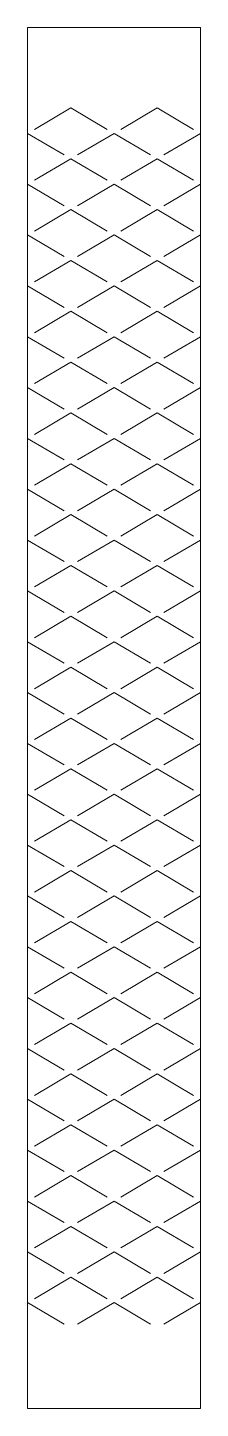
# Model space of a CAD drawing. Header units: metres. Extents: x 0 to 22, y 0 to 172.
import ezdxf

# ---------------------------------------------------------------- set-up
doc = ezdxf.new("R2010")
doc.units = ezdxf.units.M
doc.layers.add('TOP', color=1, linetype='Continuous', lineweight=0)

msp = doc.modelspace()

# ---------------------------------------------------------------- linework, layer by layer
at = {"layer": 'TOP'}
for p, q in [((0.84, 159.32), (5.38, 162)), ((5.38, 162), (9.93, 159.32)), ((11.61, 159.32), (16.16, 162)), ((16.16, 162), (20.7, 159.32)), ((0, 158.83), (4.54, 156.15)), ((6.23, 156.15), (10.77, 158.83)), ((10.77, 158.83), (15.31, 156.15)), ((17, 156.15), (21.54, 158.83)), ((0.84, 152.99), (5.38, 155.67)), ((5.38, 155.67), (9.93, 152.99)), ((11.61, 152.99), (16.16, 155.67)), ((16.16, 155.67), (20.7, 152.99)), ((0, 152.5), (4.54, 149.82)), ((6.23, 149.82), (10.77, 152.5)), ((10.77, 152.5), (15.31, 149.82)), ((17, 149.82), (21.54, 152.5)), ((0.84, 146.65), (5.38, 149.33)), ((5.38, 149.33), (9.93, 146.65)), ((11.61, 146.65), (16.16, 149.33)), ((16.16, 149.33), (20.7, 146.65)), ((0, 146.17), (4.54, 143.49)), ((6.23, 143.49), (10.77, 146.17)), ((10.77, 146.17), (15.31, 143.49)), ((17, 143.49), (21.54, 146.17)), ((0.84, 140.32), (5.38, 143)), ((5.38, 143), (9.93, 140.32)), ((11.61, 140.32), (16.16, 143)), ((16.16, 143), (20.7, 140.32)), ((0, 139.83), (4.54, 137.15)), ((6.23, 137.15), (10.77, 139.83)), ((10.77, 139.83), (15.31, 137.15)), ((17, 137.15), (21.54, 139.83)), ((0.84, 133.99), (5.38, 136.67)), ((5.38, 136.67), (9.93, 133.99)), ((11.61, 133.99), (16.16, 136.67)), ((16.16, 136.67), (20.7, 133.99)), ((0, 133.5), (4.54, 130.82)), ((6.23, 130.82), (10.77, 133.5)), ((10.77, 133.5), (15.31, 130.82)), ((17, 130.82), (21.54, 133.5)), ((0.84, 127.65), (5.38, 130.33)), ((5.38, 130.33), (9.93, 127.65)), ((11.61, 127.65), (16.16, 130.33)), ((16.16, 130.33), (20.7, 127.65)), ((0, 127.17), (4.54, 124.49)), ((6.23, 124.49), (10.77, 127.17)), ((10.77, 127.17), (15.31, 124.49)), ((17, 124.49), (21.54, 127.17)), ((0.84, 121.32), (5.38, 124)), ((5.38, 124), (9.93, 121.32)), ((11.61, 121.32), (16.16, 124)), ((16.16, 124), (20.7, 121.32)), ((0, 120.83), (4.54, 118.15)), ((6.23, 118.15), (10.77, 120.83)), ((10.77, 120.83), (15.31, 118.15)), ((17, 118.15), (21.54, 120.83)), ((0.84, 114.99), (5.38, 117.67)), ((5.38, 117.67), (9.93, 114.99)), ((11.61, 114.99), (16.16, 117.67)), ((16.16, 117.67), (20.7, 114.99)), ((0, 114.5), (4.54, 111.82)), ((6.23, 111.82), (10.77, 114.5)), ((10.77, 114.5), (15.31, 111.82)), ((17, 111.82), (21.54, 114.5)), ((0.84, 108.65), (5.38, 111.33)), ((5.38, 111.33), (9.93, 108.65)), ((11.61, 108.65), (16.16, 111.33)), ((16.16, 111.33), (20.7, 108.65)), ((0, 108.17), (4.54, 105.49)), ((6.23, 105.49), (10.77, 108.17)), ((10.77, 108.17), (15.31, 105.49)), ((17, 105.49), (21.54, 108.17)), ((0.84, 102.32), (5.38, 105)), ((5.38, 105), (9.93, 102.32)), ((11.61, 102.32), (16.16, 105)), ((16.16, 105), (20.7, 102.32)), ((0, 101.83), (4.54, 99.15)), ((6.23, 99.15), (10.77, 101.83)), ((10.77, 101.83), (15.31, 99.15)), ((17, 99.15), (21.54, 101.83)), ((0.84, 95.99), (5.38, 98.67)), ((5.38, 98.67), (9.93, 95.99)), ((11.61, 95.99), (16.16, 98.67)), ((16.16, 98.67), (20.7, 95.99)), ((0, 95.5), (4.54, 92.82)), ((6.23, 92.82), (10.77, 95.5)), ((10.77, 95.5), (15.31, 92.82)), ((17, 92.82), (21.54, 95.5)), ((0.84, 89.65), (5.38, 92.33)), ((5.38, 92.33), (9.93, 89.65)), ((11.61, 89.65), (16.16, 92.33)), ((16.16, 92.33), (20.7, 89.65)), ((0, 89.17), (4.54, 86.49)), ((6.23, 86.49), (10.77, 89.17)), ((10.77, 89.17), (15.31, 86.49)), ((17, 86.49), (21.54, 89.17)), ((0.84, 83.32), (5.38, 86)), ((5.38, 86), (9.93, 83.32)), ((11.61, 83.32), (16.16, 86)), ((16.16, 86), (20.7, 83.32)), ((0, 82.83), (4.54, 80.15)), ((6.23, 80.15), (10.77, 82.83)), ((10.77, 82.83), (15.31, 80.15)), ((17, 80.15), (21.54, 82.83)), ((0.84, 76.99), (5.38, 79.67)), ((5.38, 79.67), (9.93, 76.99)), ((11.61, 76.99), (16.16, 79.67)), ((16.16, 79.67), (20.7, 76.99)), ((0, 76.5), (4.54, 73.82)), ((6.23, 73.82), (10.77, 76.5)), ((10.77, 76.5), (15.31, 73.82)), ((17, 73.82), (21.54, 76.5)), ((0.84, 70.65), (5.38, 73.33)), ((5.38, 73.33), (9.93, 70.65)), ((11.61, 70.65), (16.16, 73.33)), ((16.16, 73.33), (20.7, 70.65)), ((0, 70.17), (4.54, 67.49)), ((6.23, 67.49), (10.77, 70.17)), ((10.77, 70.17), (15.31, 67.49)), ((17, 67.49), (21.54, 70.17)), ((0.84, 64.32), (5.38, 67)), ((5.38, 67), (9.93, 64.32)), ((11.61, 64.32), (16.16, 67)), ((16.16, 67), (20.7, 64.32)), ((0, 63.83), (4.54, 61.15)), ((6.23, 61.15), (10.77, 63.83)), ((10.77, 63.83), (15.31, 61.15)), ((17, 61.15), (21.54, 63.83)), ((0.84, 57.99), (5.38, 60.67)), ((5.38, 60.67), (9.93, 57.99)), ((11.61, 57.99), (16.16, 60.67)), ((16.16, 60.67), (20.7, 57.99)), ((0, 57.5), (4.54, 54.82)), ((6.23, 54.82), (10.77, 57.5)), ((10.77, 57.5), (15.31, 54.82)), ((17, 54.82), (21.54, 57.5)), ((0.84, 51.65), (5.38, 54.33)), ((5.38, 54.33), (9.93, 51.65)), ((11.61, 51.65), (16.16, 54.33)), ((16.16, 54.33), (20.7, 51.65)), ((0, 51.17), (4.54, 48.49)), ((6.23, 48.49), (10.77, 51.17)), ((10.77, 51.17), (15.31, 48.49)), ((17, 48.49), (21.54, 51.17)), ((0.84, 45.32), (5.38, 48)), ((5.38, 48), (9.93, 45.32)), ((11.61, 45.32), (16.16, 48)), ((16.16, 48), (20.7, 45.32)), ((0, 44.83), (4.54, 42.15)), ((6.23, 42.15), (10.77, 44.83)), ((10.77, 44.83), (15.31, 42.15)), ((17, 42.15), (21.54, 44.83)), ((0.84, 38.99), (5.38, 41.67)), ((5.38, 41.67), (9.93, 38.99)), ((11.61, 38.99), (16.16, 41.67)), ((16.16, 41.67), (20.7, 38.99)), ((0, 38.5), (4.54, 35.82)), ((6.23, 35.82), (10.77, 38.5)), ((10.77, 38.5), (15.31, 35.82)), ((17, 35.82), (21.54, 38.5)), ((0.84, 32.65), (5.38, 35.33)), ((5.38, 35.33), (9.93, 32.65)), ((11.61, 32.65), (16.16, 35.33)), ((16.16, 35.33), (20.7, 32.65)), ((0, 32.17), (4.54, 29.49)), ((6.23, 29.49), (10.77, 32.17)), ((10.77, 32.17), (15.31, 29.49)), ((17, 29.49), (21.54, 32.17)), ((0.84, 26.32), (5.38, 29)), ((5.38, 29), (9.93, 26.32)), ((11.61, 26.32), (16.16, 29)), ((16.16, 29), (20.7, 26.32)), ((0, 25.83), (4.54, 23.15)), ((6.23, 23.15), (10.77, 25.83)), ((10.77, 25.83), (15.31, 23.15)), ((17, 23.15), (21.54, 25.83)), ((0.84, 19.99), (5.38, 22.67)), ((5.38, 22.67), (9.93, 19.99)), ((11.61, 19.99), (16.16, 22.67)), ((16.16, 22.67), (20.7, 19.99)), ((0, 19.5), (4.54, 16.82)), ((6.23, 16.82), (10.77, 19.5)), ((10.77, 19.5), (15.31, 16.82)), ((17, 16.82), (21.54, 19.5)), ((0.84, 13.65), (5.38, 16.33)), ((5.38, 16.33), (9.93, 13.65)), ((11.61, 13.65), (16.16, 16.33)), ((16.16, 16.33), (20.7, 13.65)), ((0, 13.17), (4.54, 10.49)), ((6.23, 10.49), (10.77, 13.17)), ((10.77, 13.17), (15.31, 10.49)), ((17, 10.49), (21.54, 13.17))]:
    msp.add_line(p, q, dxfattribs=at)
msp.add_lwpolyline([(0, 0), (0, 172), (21.54, 172), (21.54, 0)], close=True, dxfattribs=at)

doc.saveas('drawing.dxf')
